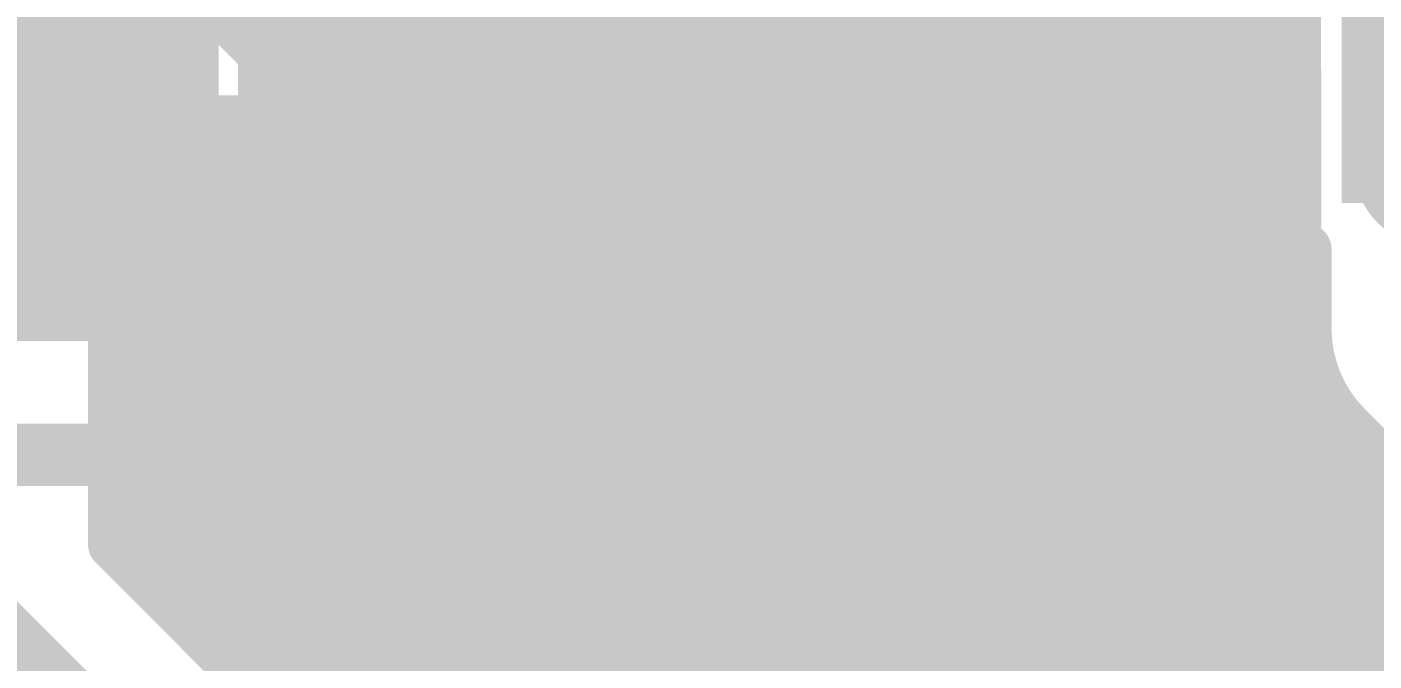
# Model space of a CAD drawing. Header units: inches. Extents: x 0 to 215, y 0 to 215.
# Drawn here: x 0.558 to 0.6862, y 0.5734 to 0.6337 of the extents above; entities that cross this region are included whole.
import ezdxf

# ---------------------------------------------------------------- set-up
doc = ezdxf.new("R2010")
doc.units = ezdxf.units.IN
doc.header["$MEASUREMENT"] = 0
for name, color, linetype in [('BottomLayer', 5, 'Continuous'), ('BottomOverlay', 54, 'Continuous'), ('BottomPaste', 16, 'Continuous'), ('BottomSolder', 6, 'Continuous'), ('Mechanical15', 56, 'Continuous'), ('TopLayer', 1, 'Continuous'), ('TopOverlay', 2, 'Continuous'), ('TopPaste', 8, 'Continuous'), ('TopSolder', 216, 'Continuous')]:
    doc.layers.add(name, color=color, linetype=linetype)
doc.styles.add('Arial', font='', dxfattribs={"height": 0.2})
doc.styles.get('Arial').set_extended_font_data('Arial')

# ---------------------------------------------------------------- blocks, each defined once
blk = doc.blocks.new('BF82192__10')
at = {"layer": 'BottomLayer'}
blk.add_hatch(color=5, dxfattribs=at).paths.add_polyline_path([(0.2126, -0.08268), (0.1811, -0.08268), (0.1811, -0.05906), (0.2126, -0.05906)])
at = {"layer": 'BottomPaste'}
blk.add_hatch(color=16, dxfattribs=at).paths.add_polyline_path([(0.2126, -0.08268), (0.1811, -0.08268), (0.1811, -0.05906), (0.2126, -0.05906)])
at = {"layer": 'BottomSolder'}
blk.add_hatch(color=6, dxfattribs=at).paths.add_polyline_path([(0.2166, -0.08668), (0.1771, -0.08668), (0.1771, -0.05506), (0.2166, -0.05506)])
at = {"layer": 'BottomOverlay'}
blk.add_lwpolyline([(0.29565, -0.08636, 0.01, 0.01, -1), (-0.2949, -0.08636, 0.01, 0.01, 0)], format="xyseb", dxfattribs=at)
blk.add_lwpolyline([(0.29565, -0.08636, 0.01, 0.01, -1), (-0.2949, -0.08636, 0.01, 0.01, 0)], format="xyseb", dxfattribs=at)
blk = doc.blocks.new('T___P_____13')
at = {"layer": 'TopLayer'}
h = blk.add_hatch(color=1, dxfattribs=at)
edge = h.paths.add_edge_path()
edge.add_arc((0, 0), 0.01969, 0, 360)
at = {"layer": 'TopPaste'}
h = blk.add_hatch(color=8, dxfattribs=at)
edge = h.paths.add_edge_path()
edge.add_arc((0, 0), 0.01969, 0, 360)
at = {"layer": 'TopSolder'}
h = blk.add_hatch(color=216, dxfattribs=at)
edge = h.paths.add_edge_path()
edge.add_arc((0, 0), 0.02369, 0, 360)
blk = doc.blocks.new('R0201_44')
at = {"layer": 'TopLayer'}
for points in [[(-0.01673, 0.00787), (-0.00492, 0.00787), (-0.00492, -0.00787), (-0.01673, -0.00787)], [(0.00492, 0.00787), (0.01673, 0.00787), (0.01673, -0.00787), (0.00492, -0.00787)]]:
    blk.add_hatch(color=1, dxfattribs=at).paths.add_polyline_path(points)
at = {"layer": 'TopPaste'}
for points in [[(-0.01673, 0.00787), (-0.00492, 0.00787), (-0.00492, -0.00787), (-0.01673, -0.00787)], [(0.00492, 0.00787), (0.01673, 0.00787), (0.01673, -0.00787), (0.00492, -0.00787)]]:
    blk.add_hatch(color=8, dxfattribs=at).paths.add_polyline_path(points)
at = {"layer": 'TopSolder'}
for points in [[(-0.02073, 0.01187), (-0.00092, 0.01187), (-0.00092, -0.01187), (-0.02073, -0.01187)], [(0.00092, 0.01187), (0.02073, 0.01187), (0.02073, -0.01187), (0.00092, -0.01187)]]:
    blk.add_hatch(color=216, dxfattribs=at).paths.add_polyline_path(points)
at = {"layer": 'TopOverlay'}
for points in [[(-0.00394, 0.01496, 0.00394, 0.00394, 0), (-0.02362, 0.01496, 0.00394, 0.00394, 0)], [(-0.02362, 0.01496, 0.00394, 0.00394, 0), (-0.02362, -0.01496, 0.00394, 0.00394, 0)], [(0.02362, 0.01496, 0.00394, 0.00394, 0), (0.00394, 0.01496, 0.00394, 0.00394, 0)], [(0.02362, 0.01496, 0.00394, 0.00394, 0), (0.02362, -0.01496, 0.00394, 0.00394, 0)], [(-0.00394, -0.01496, 0.00394, 0.00394, 0), (-0.02362, -0.01496, 0.00394, 0.00394, 0)], [(0.02362, -0.01496, 0.00394, 0.00394, 0), (0.00394, -0.01496, 0.00394, 0.00394, 0)]]:
    blk.add_lwpolyline(points, format="xyseb", dxfattribs=at)
for points in [[(-0.02461, 0.01496, 0.00197, 0.00197, 1), (-0.02264, 0.01496, 0.00197, 0.00197, 1)], [(-0.02461, 0.01496, 0.00197, 0.00197, 1), (-0.02264, 0.01496, 0.00197, 0.00197, 1)], [(-0.00492, 0.01496, 0.00197, 0.00197, 1), (-0.00295, 0.01496, 0.00197, 0.00197, 1)], [(0.00295, 0.01496, 0.00197, 0.00197, 1), (0.00492, 0.01496, 0.00197, 0.00197, 1)], [(0.02264, 0.01496, 0.00197, 0.00197, 1), (0.02461, 0.01496, 0.00197, 0.00197, 1)], [(0.02264, 0.01496, 0.00197, 0.00197, 1), (0.02461, 0.01496, 0.00197, 0.00197, 1)], [(-0.02461, -0.01496, 0.00197, 0.00197, 1), (-0.02264, -0.01496, 0.00197, 0.00197, 1)], [(-0.02461, -0.01496, 0.00197, 0.00197, 1), (-0.02264, -0.01496, 0.00197, 0.00197, 1)], [(-0.00492, -0.01496, 0.00197, 0.00197, 1), (-0.00295, -0.01496, 0.00197, 0.00197, 1)], [(0.00295, -0.01496, 0.00197, 0.00197, 1), (0.00492, -0.01496, 0.00197, 0.00197, 1)], [(0.02264, -0.01496, 0.00197, 0.00197, 1), (0.02461, -0.01496, 0.00197, 0.00197, 1)], [(0.02264, -0.01496, 0.00197, 0.00197, 1), (0.02461, -0.01496, 0.00197, 0.00197, 1)]]:
    blk.add_lwpolyline(points, format="xyseb", close=True, dxfattribs=at)
blk = doc.blocks.new('SOT_523_3_L1_6_W0_8_P1_00_LS1_6_BR_47')
at = {"layer": 'TopLayer'}
for points in [[(0.01438, 0.01343), (0.01438, 0.02917), (0.03446, 0.02917), (0.03446, 0.01343)], [(-0.0368, -0.00626), (-0.0368, 0.00949), (-0.01672, 0.00949), (-0.01672, -0.00626)], [(0.01438, -0.02594), (0.01438, -0.01019), (0.03446, -0.01019), (0.03446, -0.02594)]]:
    blk.add_hatch(color=1, dxfattribs=at).paths.add_polyline_path(points)
at = {"layer": 'TopPaste'}
for points in [[(0.01438, 0.01343), (0.01438, 0.02917), (0.03446, 0.02917), (0.03446, 0.01343)], [(-0.0368, -0.00626), (-0.0368, 0.00949), (-0.01672, 0.00949), (-0.01672, -0.00626)], [(0.01438, -0.02594), (0.01438, -0.01019), (0.03446, -0.01019), (0.03446, -0.02594)]]:
    blk.add_hatch(color=8, dxfattribs=at).paths.add_polyline_path(points)
at = {"layer": 'TopSolder'}
for points in [[(0.01238, 0.01143), (0.01238, 0.03118), (0.03646, 0.03118), (0.03646, 0.01143)], [(-0.0388, -0.00826), (-0.0388, 0.01149), (-0.01472, 0.01149), (-0.01472, -0.00826)], [(0.01238, -0.02794), (0.01238, -0.0082), (0.03646, -0.0082), (0.03646, -0.02794)]]:
    blk.add_hatch(color=216, dxfattribs=at).paths.add_polyline_path(points)
at = {"layer": 'Mechanical15'}
for points in [[(0.0368, -0.01925, 0.00748, 0.00748, 1), (0.02936, -0.01925, 0.00748, 0.00748, 1)], [(0.02749, -0.01925, 0.00374, 0.00374, 1), (0.03123, -0.01925, 0.00374, 0.00374, 1)], [(0.03493, -0.01925, 0.00374, 0.00374, 1), (0.03867, -0.01925, 0.00374, 0.00374, 1)]]:
    blk.add_lwpolyline(points, format="xyseb", close=True, dxfattribs=at)
at = {"layer": 'TopOverlay'}
for points in [[(-0.01889, 0.01733, 0.00748, 0.00748, 0), (-0.01889, 0.03705, 0.00748, 0.00748, 0)], [(0.01655, 0.03705, 0.00748, 0.00748, 0), (-0.01889, 0.03705, 0.00748, 0.00748, 0)], [(0.01655, 0.03701, 0.00748, 0.00748, 0), (0.01655, 0.03705, 0.00748, 0.00748, 0)], [(0.01655, -0.00235, 0.00748, 0.00748, 0), (0.01655, 0.00559, 0.00748, 0.00748, 0)], [(-0.01889, -0.03382, 0.00748, 0.00748, 0), (-0.01889, -0.0141, 0.00748, 0.00748, 0)], [(0.01655, -0.03382, 0.00748, 0.00748, 0), (-0.01889, -0.03382, 0.00748, 0.00748, 0)], [(0.01655, -0.03382, 0.00748, 0.00748, 0), (0.01655, -0.03378, 0.00748, 0.00748, 0)]]:
    blk.add_lwpolyline(points, format="xyseb", dxfattribs=at)
for points in [[(-0.02076, 0.03705, 0.00374, 0.00374, 1), (-0.01702, 0.03705, 0.00374, 0.00374, 1)], [(-0.02076, 0.03705, 0.00374, 0.00374, 1), (-0.01702, 0.03705, 0.00374, 0.00374, 1)], [(0.01468, 0.03705, 0.00374, 0.00374, 1), (0.01842, 0.03705, 0.00374, 0.00374, 1)], [(0.01468, 0.03705, 0.00374, 0.00374, 1), (0.01842, 0.03705, 0.00374, 0.00374, 1)], [(0.01468, 0.03701, 0.00374, 0.00374, 1), (0.01842, 0.03701, 0.00374, 0.00374, 1)], [(-0.02076, 0.01733, 0.00374, 0.00374, 1), (-0.01702, 0.01733, 0.00374, 0.00374, 1)], [(0.01468, 0.00559, 0.00374, 0.00374, 1), (0.01842, 0.00559, 0.00374, 0.00374, 1)], [(0.01468, -0.00235, 0.00374, 0.00374, 1), (0.01842, -0.00235, 0.00374, 0.00374, 1)], [(-0.02076, -0.0141, 0.00374, 0.00374, 1), (-0.01702, -0.0141, 0.00374, 0.00374, 1)], [(-0.02076, -0.03382, 0.00374, 0.00374, 1), (-0.01702, -0.03382, 0.00374, 0.00374, 1)], [(-0.02076, -0.03382, 0.00374, 0.00374, 1), (-0.01702, -0.03382, 0.00374, 0.00374, 1)], [(0.01468, -0.03378, 0.00374, 0.00374, 1), (0.01842, -0.03378, 0.00374, 0.00374, 1)], [(0.01468, -0.03382, 0.00374, 0.00374, 1), (0.01842, -0.03382, 0.00374, 0.00374, 1)], [(0.01468, -0.03382, 0.00374, 0.00374, 1), (0.01842, -0.03382, 0.00374, 0.00374, 1)], [(0.03139, -0.03815, 0.00748, 0.00748, 1), (0.02611, -0.03815, 0.00748, 0.00748, 1)], [(0.02424, -0.03815, 0.00374, 0.00374, 1), (0.02798, -0.03815, 0.00374, 0.00374, 1)], [(0.02952, -0.03815, 0.00374, 0.00374, 1), (0.03326, -0.03815, 0.00374, 0.00374, 1)]]:
    blk.add_lwpolyline(points, format="xyseb", close=True, dxfattribs=at)

msp = doc.modelspace()

# ---------------------------------------------------------------- linework, layer by layer
at = {"layer": 'BottomLayer'}
for points in [[(0.67667, 0.59452, 0.005, 0.005, 0), (0.67667, 0.70068, 0.005, 0.005, 0)], [(0.569, 0.64346, 0.00591, 0.00591, 0), (0.58946, 0.623, 0.00591, 0.00591, 0)], [(0.66541, 0.60351, 0.005, 0.005, 0), (0.66541, 0.64, 0.005, 0.005, 0)], [(0.66541, 0.63448, 0.005, 0.005, 0), (0.67667, 0.63448, 0.005, 0.005, 0)], [(0.66541, 0.63046, 0.005, 0.005, 0), (0.67667, 0.63046, 0.005, 0.005, 0)], [(0.56633, 0.62729, 0.005, 0.005, 0), (0.58004, 0.61358, 0.005, 0.005, 0)], [(0.56633, 0.58452, 0.005, 0.005, 0), (0.56633, 0.62729, 0.005, 0.005, 0)], [(0.66541, 0.62645, 0.005, 0.005, 0), (0.67667, 0.62645, 0.005, 0.005, 0)], [(0.58946, 0.623, 0.00591, 0.00591, 0), (0.64198, 0.623, 0.00591, 0.00591, 0)], [(0.64198, 0.623, 0.00591, 0.00591, 0), (0.64323, 0.62176, 0.00591, 0.00591, 0)], [(0.56633, 0.62243, 0.005, 0.005, 0), (0.57118, 0.62243, 0.005, 0.005, 0)], [(0.66541, 0.62243, 0.005, 0.005, 0), (0.67667, 0.62243, 0.005, 0.005, 0)], [(0.56633, 0.61842, 0.005, 0.005, 0), (0.57519, 0.61842, 0.005, 0.005, 0)], [(0.66541, 0.61842, 0.005, 0.005, 0), (0.67667, 0.61842, 0.005, 0.005, 0)], [(0.56633, 0.6144, 0.005, 0.005, 0), (0.57921, 0.6144, 0.005, 0.005, 0)], [(0.66541, 0.6144, 0.005, 0.005, 0), (0.67667, 0.6144, 0.005, 0.005, 0)], [(0.58946, 0.60967, 0.005, 0.005, -0.198912), (0.58004, 0.61358, 0.005, 0.005, 0)], [(0.58946, 0.60967, 0.005, 0.005, -0.198912), (0.58004, 0.61358, 0.005, 0.005, 0)], [(0.56633, 0.61039, 0.005, 0.005, 0), (0.58516, 0.61039, 0.005, 0.005, 0)], [(0.66541, 0.61039, 0.005, 0.005, 0), (0.67667, 0.61039, 0.005, 0.005, 0)], [(0.58946, 0.60967, 0.005, 0.005, 0), (0.62104, 0.60967, 0.005, 0.005, 0)], [(0.62104, 0.60351, 0.005, 0.005, 0), (0.62104, 0.60967, 0.005, 0.005, 0)], [(0.56633, 0.60637, 0.005, 0.005, 0), (0.62104, 0.60637, 0.005, 0.005, 0)], [(0.66541, 0.60637, 0.005, 0.005, 0), (0.67667, 0.60637, 0.005, 0.005, 0)], [(0.62104, 0.60351, 0.005, 0.005, 0), (0.66541, 0.60351, 0.005, 0.005, 0)], [(0.56633, 0.60235, 0.005, 0.005, 0), (0.67667, 0.60235, 0.005, 0.005, 0)], [(0.56633, 0.59834, 0.005, 0.005, 0), (0.67667, 0.59834, 0.005, 0.005, 0)], [(0.56633, 0.59432, 0.005, 0.005, 0), (0.67648, 0.59432, 0.005, 0.005, 0)], [(0.60636, 0.52421, 0.005, 0.005, 0), (0.67667, 0.59452, 0.005, 0.005, 0)], [(0.56633, 0.59031, 0.005, 0.005, 0), (0.67246, 0.59031, 0.005, 0.005, 0)], [(0.58844, 0.48744, 0.00591, 0.00591, 0), (0.69, 0.589, 0.00591, 0.00591, 0)], [(0.56633, 0.58629, 0.005, 0.005, 0), (0.66845, 0.58629, 0.005, 0.005, 0)], [(0.56633, 0.58452, 0.005, 0.005, 0), (0.59498, 0.55587, 0.005, 0.005, 0)], [(0.56857, 0.58228, 0.005, 0.005, 0), (0.66443, 0.58228, 0.005, 0.005, 0)], [(0.553, 0.579, 0.00591, 0.00591, 0), (0.58555, 0.54645, 0.00591, 0.00591, 0)], [(0.57259, 0.57826, 0.005, 0.005, 0), (0.66041, 0.57826, 0.005, 0.005, 0)], [(0.5766, 0.57425, 0.005, 0.005, 0), (0.6564, 0.57425, 0.005, 0.005, 0)]]:
    msp.add_lwpolyline(points, format="xyseb", dxfattribs=at)
for points in [[(0.66416, 0.63448, 0.0025, 0.0025, 1), (0.66666, 0.63448, 0.0025, 0.0025, 1)], [(0.67542, 0.63448, 0.0025, 0.0025, 1), (0.67792, 0.63448, 0.0025, 0.0025, 1)], [(0.66416, 0.63046, 0.0025, 0.0025, 1), (0.66666, 0.63046, 0.0025, 0.0025, 1)], [(0.67542, 0.63046, 0.0025, 0.0025, 1), (0.67792, 0.63046, 0.0025, 0.0025, 1)], [(0.56508, 0.62729, 0.0025, 0.0025, 1), (0.56758, 0.62729, 0.0025, 0.0025, 1)], [(0.56508, 0.62729, 0.0025, 0.0025, 1), (0.56758, 0.62729, 0.0025, 0.0025, 1)], [(0.66416, 0.62645, 0.0025, 0.0025, 1), (0.66666, 0.62645, 0.0025, 0.0025, 1)], [(0.67542, 0.62645, 0.0025, 0.0025, 1), (0.67792, 0.62645, 0.0025, 0.0025, 1)], [(0.58798, 0.623, 0.00295, 0.00295, 1), (0.59094, 0.623, 0.00295, 0.00295, 1)], [(0.58798, 0.623, 0.00295, 0.00295, 1), (0.59094, 0.623, 0.00295, 0.00295, 1)], [(0.64051, 0.623, 0.00295, 0.00295, 1), (0.64346, 0.623, 0.00295, 0.00295, 1)], [(0.64051, 0.623, 0.00295, 0.00295, 1), (0.64346, 0.623, 0.00295, 0.00295, 1)], [(0.56508, 0.62243, 0.0025, 0.0025, 1), (0.56758, 0.62243, 0.0025, 0.0025, 1)], [(0.56993, 0.62243, 0.0025, 0.0025, 1), (0.57243, 0.62243, 0.0025, 0.0025, 1)], [(0.64175, 0.62176, 0.00295, 0.00295, 1), (0.6447, 0.62176, 0.00295, 0.00295, 1)], [(0.66416, 0.62243, 0.0025, 0.0025, 1), (0.66666, 0.62243, 0.0025, 0.0025, 1)], [(0.67542, 0.62243, 0.0025, 0.0025, 1), (0.67792, 0.62243, 0.0025, 0.0025, 1)], [(0.56508, 0.61842, 0.0025, 0.0025, 1), (0.56758, 0.61842, 0.0025, 0.0025, 1)], [(0.57394, 0.61842, 0.0025, 0.0025, 1), (0.57644, 0.61842, 0.0025, 0.0025, 1)], [(0.66416, 0.61842, 0.0025, 0.0025, 1), (0.66666, 0.61842, 0.0025, 0.0025, 1)], [(0.67542, 0.61842, 0.0025, 0.0025, 1), (0.67792, 0.61842, 0.0025, 0.0025, 1)], [(0.56508, 0.6144, 0.0025, 0.0025, 1), (0.56758, 0.6144, 0.0025, 0.0025, 1)], [(0.57796, 0.6144, 0.0025, 0.0025, 1), (0.58046, 0.6144, 0.0025, 0.0025, 1)], [(0.66416, 0.6144, 0.0025, 0.0025, 1), (0.66666, 0.6144, 0.0025, 0.0025, 1)], [(0.67542, 0.6144, 0.0025, 0.0025, 1), (0.67792, 0.6144, 0.0025, 0.0025, 1)], [(0.57879, 0.61358, 0.0025, 0.0025, 1), (0.58129, 0.61358, 0.0025, 0.0025, 1)], [(0.57879, 0.61358, 0.0025, 0.0025, 1), (0.58129, 0.61358, 0.0025, 0.0025, 1)], [(0.57879, 0.61358, 0.0025, 0.0025, 1), (0.58129, 0.61358, 0.0025, 0.0025, 1)], [(0.56508, 0.61039, 0.0025, 0.0025, 1), (0.56758, 0.61039, 0.0025, 0.0025, 1)], [(0.58391, 0.61039, 0.0025, 0.0025, 1), (0.58641, 0.61039, 0.0025, 0.0025, 1)], [(0.66416, 0.61039, 0.0025, 0.0025, 1), (0.66666, 0.61039, 0.0025, 0.0025, 1)], [(0.67542, 0.61039, 0.0025, 0.0025, 1), (0.67792, 0.61039, 0.0025, 0.0025, 1)], [(0.58821, 0.60967, 0.0025, 0.0025, 1), (0.59071, 0.60967, 0.0025, 0.0025, 1)], [(0.58821, 0.60967, 0.0025, 0.0025, 1), (0.59071, 0.60967, 0.0025, 0.0025, 1)], [(0.58821, 0.60967, 0.0025, 0.0025, 1), (0.59071, 0.60967, 0.0025, 0.0025, 1)], [(0.61979, 0.60967, 0.0025, 0.0025, 1), (0.62229, 0.60967, 0.0025, 0.0025, 1)], [(0.61979, 0.60967, 0.0025, 0.0025, 1), (0.62229, 0.60967, 0.0025, 0.0025, 1)], [(0.56508, 0.60637, 0.0025, 0.0025, 1), (0.56758, 0.60637, 0.0025, 0.0025, 1)], [(0.61979, 0.60637, 0.0025, 0.0025, 1), (0.62229, 0.60637, 0.0025, 0.0025, 1)], [(0.66416, 0.60637, 0.0025, 0.0025, 1), (0.66666, 0.60637, 0.0025, 0.0025, 1)], [(0.67542, 0.60637, 0.0025, 0.0025, 1), (0.67792, 0.60637, 0.0025, 0.0025, 1)], [(0.61979, 0.60351, 0.0025, 0.0025, 1), (0.62229, 0.60351, 0.0025, 0.0025, 1)], [(0.61979, 0.60351, 0.0025, 0.0025, 1), (0.62229, 0.60351, 0.0025, 0.0025, 1)], [(0.66416, 0.60351, 0.0025, 0.0025, 1), (0.66666, 0.60351, 0.0025, 0.0025, 1)], [(0.66416, 0.60351, 0.0025, 0.0025, 1), (0.66666, 0.60351, 0.0025, 0.0025, 1)], [(0.56508, 0.60235, 0.0025, 0.0025, 1), (0.56758, 0.60235, 0.0025, 0.0025, 1)], [(0.67542, 0.60235, 0.0025, 0.0025, 1), (0.67792, 0.60235, 0.0025, 0.0025, 1)], [(0.56508, 0.59834, 0.0025, 0.0025, 1), (0.56758, 0.59834, 0.0025, 0.0025, 1)], [(0.67542, 0.59834, 0.0025, 0.0025, 1), (0.67792, 0.59834, 0.0025, 0.0025, 1)], [(0.56508, 0.59432, 0.0025, 0.0025, 1), (0.56758, 0.59432, 0.0025, 0.0025, 1)], [(0.67523, 0.59432, 0.0025, 0.0025, 1), (0.67773, 0.59432, 0.0025, 0.0025, 1)], [(0.67542, 0.59452, 0.0025, 0.0025, 1), (0.67792, 0.59452, 0.0025, 0.0025, 1)], [(0.67542, 0.59452, 0.0025, 0.0025, 1), (0.67792, 0.59452, 0.0025, 0.0025, 1)], [(0.56508, 0.59031, 0.0025, 0.0025, 1), (0.56758, 0.59031, 0.0025, 0.0025, 1)], [(0.67121, 0.59031, 0.0025, 0.0025, 1), (0.67371, 0.59031, 0.0025, 0.0025, 1)], [(0.56508, 0.58629, 0.0025, 0.0025, 1), (0.56758, 0.58629, 0.0025, 0.0025, 1)], [(0.6672, 0.58629, 0.0025, 0.0025, 1), (0.6697, 0.58629, 0.0025, 0.0025, 1)], [(0.56508, 0.58452, 0.0025, 0.0025, 1), (0.56758, 0.58452, 0.0025, 0.0025, 1)], [(0.56508, 0.58452, 0.0025, 0.0025, 1), (0.56758, 0.58452, 0.0025, 0.0025, 1)], [(0.56732, 0.58228, 0.0025, 0.0025, 1), (0.56982, 0.58228, 0.0025, 0.0025, 1)], [(0.66318, 0.58228, 0.0025, 0.0025, 1), (0.66568, 0.58228, 0.0025, 0.0025, 1)], [(0.57134, 0.57826, 0.0025, 0.0025, 1), (0.57384, 0.57826, 0.0025, 0.0025, 1)], [(0.65916, 0.57826, 0.0025, 0.0025, 1), (0.66166, 0.57826, 0.0025, 0.0025, 1)], [(0.57535, 0.57425, 0.0025, 0.0025, 1), (0.57785, 0.57425, 0.0025, 0.0025, 1)], [(0.65515, 0.57425, 0.0025, 0.0025, 1), (0.65765, 0.57425, 0.0025, 0.0025, 1)]]:
    msp.add_lwpolyline(points, format="xyseb", close=True, dxfattribs=at)
at = {"layer": 'TopLayer'}
for points in [[(0.60133, 0.639, 0.005, 0.005, -0.096984), (0.60034, 0.63397, 0.005, 0.005, 0)], [(0.67867, 0.63, 0.005, 0.005, 0), (0.67867, 0.63848, 0.005, 0.005, 0)], [(0.60034, 0.62469, 0.005, 0.005, 0), (0.60034, 0.63397, 0.005, 0.005, 0)], [(0.60054, 0.63448, 0.005, 0.005, 0), (0.67867, 0.63448, 0.005, 0.005, 0)], [(0.60034, 0.63046, 0.005, 0.005, 0), (0.67867, 0.63046, 0.005, 0.005, 0)], [(0.67869, 0.61252, 0.005, 0.005, 0), (0.67869, 0.62935, 0.005, 0.005, 0)], [(0.60034, 0.62645, 0.005, 0.005, 0), (0.67869, 0.62645, 0.005, 0.005, 0)], [(0.55401, 0.62469, 0.005, 0.005, 0), (0.57566, 0.62469, 0.005, 0.005, 0)], [(0.57566, 0.62469, 0.005, 0.005, 0), (0.5787, 0.62469, 0.005, 0.005, 0)], [(0.57566, 0.62469, 0.005, 0.005, 0), (0.5787, 0.62469, 0.005, 0.005, 0)], [(0.5787, 0.62469, 0.005, 0.005, 0), (0.60034, 0.62469, 0.005, 0.005, 0)], [(0.53941, 0.62243, 0.005, 0.005, 0), (0.67869, 0.62243, 0.005, 0.005, 0)], [(0.54343, 0.61842, 0.005, 0.005, 0), (0.58998, 0.61842, 0.005, 0.005, 0)], [(0.57353, 0.60633, 0.005, 0.005, -0.762657), (0.62212, 0.593, 0.005, 0.005, 0)], [(0.60202, 0.61842, 0.005, 0.005, 0), (0.67869, 0.61842, 0.005, 0.005, 0)], [(0.54744, 0.6144, 0.005, 0.005, 0), (0.58102, 0.6144, 0.005, 0.005, 0)], [(0.61098, 0.6144, 0.005, 0.005, 0), (0.67869, 0.6144, 0.005, 0.005, 0)], [(0.67967, 0.605, 0.005, 0.005, 0), (0.67967, 0.61252, 0.005, 0.005, 0)], [(0.55146, 0.61039, 0.005, 0.005, 0), (0.5765, 0.61039, 0.005, 0.005, 0)], [(0.6155, 0.61039, 0.005, 0.005, 0), (0.67967, 0.61039, 0.005, 0.005, 0)], [(0.55548, 0.60637, 0.005, 0.005, 0), (0.57356, 0.60637, 0.005, 0.005, 0)], [(0.55552, 0.60633, 0.005, 0.005, 0), (0.57353, 0.60633, 0.005, 0.005, 0)], [(0.61844, 0.60637, 0.005, 0.005, 0), (0.67967, 0.60637, 0.005, 0.005, 0)], [(0.68358, 0.59558, 0.005, 0.005, -0.198912), (0.67967, 0.605, 0.005, 0.005, 0)], [(0.68358, 0.59558, 0.005, 0.005, -0.198912), (0.67967, 0.605, 0.005, 0.005, 0)], [(0.62039, 0.60235, 0.005, 0.005, 0), (0.67994, 0.60235, 0.005, 0.005, 0)], [(0.62157, 0.59834, 0.005, 0.005, 0), (0.68146, 0.59834, 0.005, 0.005, 0)], [(0.594, 0.595, 0.00591, 0.00591, 0), (0.596, 0.593, 0.00591, 0.00591, 0)], [(0.68358, 0.59558, 0.005, 0.005, 0), (0.68958, 0.58958, 0.005, 0.005, 0)], [(0.62209, 0.59432, 0.005, 0.005, 0), (0.68483, 0.59432, 0.005, 0.005, 0)], [(0.55, 0.593, 0.00591, 0.00591, 0), (0.596, 0.593, 0.00591, 0.00591, 0)], [(0.62212, 0.593, 0.005, 0.005, -0.348837), (0.60191, 0.56756, 0.005, 0.005, 0)], [(0.62198, 0.59031, 0.005, 0.005, 0), (0.68885, 0.59031, 0.005, 0.005, 0)], [(0.62125, 0.58629, 0.005, 0.005, 0), (0.68966, 0.58629, 0.005, 0.005, 0)], [(0.61982, 0.58228, 0.005, 0.005, 0), (0.89614, 0.58228, 0.005, 0.005, 0)], [(0.61757, 0.57826, 0.005, 0.005, 0), (0.89614, 0.57826, 0.005, 0.005, 0)], [(0.61418, 0.57425, 0.005, 0.005, 0), (0.89614, 0.57425, 0.005, 0.005, 0)]]:
    msp.add_lwpolyline(points, format="xyseb", dxfattribs=at)
for points in [[(0.59909, 0.63397, 0.0025, 0.0025, 1), (0.60159, 0.63397, 0.0025, 0.0025, 1)], [(0.59909, 0.63397, 0.0025, 0.0025, 1), (0.60159, 0.63397, 0.0025, 0.0025, 1)], [(0.59929, 0.63448, 0.0025, 0.0025, 1), (0.60179, 0.63448, 0.0025, 0.0025, 1)], [(0.67742, 0.63448, 0.0025, 0.0025, 1), (0.67992, 0.63448, 0.0025, 0.0025, 1)], [(0.59909, 0.63046, 0.0025, 0.0025, 1), (0.60159, 0.63046, 0.0025, 0.0025, 1)], [(0.67742, 0.63046, 0.0025, 0.0025, 1), (0.67992, 0.63046, 0.0025, 0.0025, 1)], [(0.67742, 0.63, 0.0025, 0.0025, 1), (0.67992, 0.63, 0.0025, 0.0025, 1)], [(0.67744, 0.62935, 0.0025, 0.0025, 1), (0.67994, 0.62935, 0.0025, 0.0025, 1)], [(0.59909, 0.62645, 0.0025, 0.0025, 1), (0.60159, 0.62645, 0.0025, 0.0025, 1)], [(0.67744, 0.62645, 0.0025, 0.0025, 1), (0.67994, 0.62645, 0.0025, 0.0025, 1)], [(0.57441, 0.62469, 0.0025, 0.0025, 1), (0.57691, 0.62469, 0.0025, 0.0025, 1)], [(0.57441, 0.62469, 0.0025, 0.0025, 1), (0.57691, 0.62469, 0.0025, 0.0025, 1)], [(0.57441, 0.62469, 0.0025, 0.0025, 1), (0.57691, 0.62469, 0.0025, 0.0025, 1)], [(0.57745, 0.62469, 0.0025, 0.0025, 1), (0.57995, 0.62469, 0.0025, 0.0025, 1)], [(0.57745, 0.62469, 0.0025, 0.0025, 1), (0.57995, 0.62469, 0.0025, 0.0025, 1)], [(0.57745, 0.62469, 0.0025, 0.0025, 1), (0.57995, 0.62469, 0.0025, 0.0025, 1)], [(0.59909, 0.62469, 0.0025, 0.0025, 1), (0.60159, 0.62469, 0.0025, 0.0025, 1)], [(0.59909, 0.62469, 0.0025, 0.0025, 1), (0.60159, 0.62469, 0.0025, 0.0025, 1)], [(0.67744, 0.62243, 0.0025, 0.0025, 1), (0.67994, 0.62243, 0.0025, 0.0025, 1)], [(0.58873, 0.61842, 0.0025, 0.0025, 1), (0.59123, 0.61842, 0.0025, 0.0025, 1)], [(0.60077, 0.61842, 0.0025, 0.0025, 1), (0.60327, 0.61842, 0.0025, 0.0025, 1)], [(0.67744, 0.61842, 0.0025, 0.0025, 1), (0.67994, 0.61842, 0.0025, 0.0025, 1)], [(0.57977, 0.6144, 0.0025, 0.0025, 1), (0.58227, 0.6144, 0.0025, 0.0025, 1)], [(0.60973, 0.6144, 0.0025, 0.0025, 1), (0.61223, 0.6144, 0.0025, 0.0025, 1)], [(0.67744, 0.6144, 0.0025, 0.0025, 1), (0.67994, 0.6144, 0.0025, 0.0025, 1)], [(0.67744, 0.61252, 0.0025, 0.0025, 1), (0.67994, 0.61252, 0.0025, 0.0025, 1)], [(0.67842, 0.61252, 0.0025, 0.0025, 1), (0.68092, 0.61252, 0.0025, 0.0025, 1)], [(0.57525, 0.61039, 0.0025, 0.0025, 1), (0.57775, 0.61039, 0.0025, 0.0025, 1)], [(0.61425, 0.61039, 0.0025, 0.0025, 1), (0.61675, 0.61039, 0.0025, 0.0025, 1)], [(0.67842, 0.61039, 0.0025, 0.0025, 1), (0.68092, 0.61039, 0.0025, 0.0025, 1)], [(0.57228, 0.60633, 0.0025, 0.0025, 1), (0.57478, 0.60633, 0.0025, 0.0025, 1)], [(0.57228, 0.60633, 0.0025, 0.0025, 1), (0.57478, 0.60633, 0.0025, 0.0025, 1)], [(0.57231, 0.60637, 0.0025, 0.0025, 1), (0.57481, 0.60637, 0.0025, 0.0025, 1)], [(0.61719, 0.60637, 0.0025, 0.0025, 1), (0.61969, 0.60637, 0.0025, 0.0025, 1)], [(0.67842, 0.60637, 0.0025, 0.0025, 1), (0.68092, 0.60637, 0.0025, 0.0025, 1)], [(0.67842, 0.605, 0.0025, 0.0025, 1), (0.68092, 0.605, 0.0025, 0.0025, 1)], [(0.67842, 0.605, 0.0025, 0.0025, 1), (0.68092, 0.605, 0.0025, 0.0025, 1)], [(0.67842, 0.605, 0.0025, 0.0025, 1), (0.68092, 0.605, 0.0025, 0.0025, 1)], [(0.61914, 0.60235, 0.0025, 0.0025, 1), (0.62164, 0.60235, 0.0025, 0.0025, 1)], [(0.67869, 0.60235, 0.0025, 0.0025, 1), (0.68119, 0.60235, 0.0025, 0.0025, 1)], [(0.62032, 0.59834, 0.0025, 0.0025, 1), (0.62282, 0.59834, 0.0025, 0.0025, 1)], [(0.68021, 0.59834, 0.0025, 0.0025, 1), (0.68271, 0.59834, 0.0025, 0.0025, 1)], [(0.59252, 0.595, 0.00295, 0.00295, 1), (0.59548, 0.595, 0.00295, 0.00295, 1)], [(0.68233, 0.59558, 0.0025, 0.0025, 1), (0.68483, 0.59558, 0.0025, 0.0025, 1)], [(0.68233, 0.59558, 0.0025, 0.0025, 1), (0.68483, 0.59558, 0.0025, 0.0025, 1)], [(0.68233, 0.59558, 0.0025, 0.0025, 1), (0.68483, 0.59558, 0.0025, 0.0025, 1)], [(0.62084, 0.59432, 0.0025, 0.0025, 1), (0.62334, 0.59432, 0.0025, 0.0025, 1)], [(0.68358, 0.59432, 0.0025, 0.0025, 1), (0.68608, 0.59432, 0.0025, 0.0025, 1)], [(0.59452, 0.593, 0.00295, 0.00295, 1), (0.59748, 0.593, 0.00295, 0.00295, 1)], [(0.59452, 0.593, 0.00295, 0.00295, 1), (0.59748, 0.593, 0.00295, 0.00295, 1)], [(0.62087, 0.593, 0.0025, 0.0025, 1), (0.62337, 0.593, 0.0025, 0.0025, 1)], [(0.62087, 0.593, 0.0025, 0.0025, 1), (0.62337, 0.593, 0.0025, 0.0025, 1)], [(0.62073, 0.59031, 0.0025, 0.0025, 1), (0.62323, 0.59031, 0.0025, 0.0025, 1)], [(0.62, 0.58629, 0.0025, 0.0025, 1), (0.6225, 0.58629, 0.0025, 0.0025, 1)], [(0.61857, 0.58228, 0.0025, 0.0025, 1), (0.62107, 0.58228, 0.0025, 0.0025, 1)], [(0.61632, 0.57826, 0.0025, 0.0025, 1), (0.61882, 0.57826, 0.0025, 0.0025, 1)], [(0.61293, 0.57425, 0.0025, 0.0025, 1), (0.61543, 0.57425, 0.0025, 0.0025, 1)]]:
    msp.add_lwpolyline(points, format="xyseb", close=True, dxfattribs=at)

# ---------------------------------------------------------------- block references
msp.add_blockref('BF82192__10', (0.44638, 0.69262))
for name, p, rotation in [('SOT_523_3_L1_6_W0_8_P1_00_LS1_6_BR_47', (0.71107, 0.65342), 270), ('R0201_44', (0.57718, 0.639), 180), ('T___P_____13', (0.596, 0.593), 270)]:
    msp.add_blockref(name, p, dxfattribs=dict(rotation=rotation))

# ---------------------------------------------------------------- texts
at = {"layer": 'TopOverlay', "style": 'Arial'}
for s, p in [('R2', (0.567, 0.633)), ('TP9', (0.58, 0.587))]:
    msp.add_text(s, height=0.019685, dxfattribs=at).set_placement(p)

doc.saveas('drawing.dxf')
